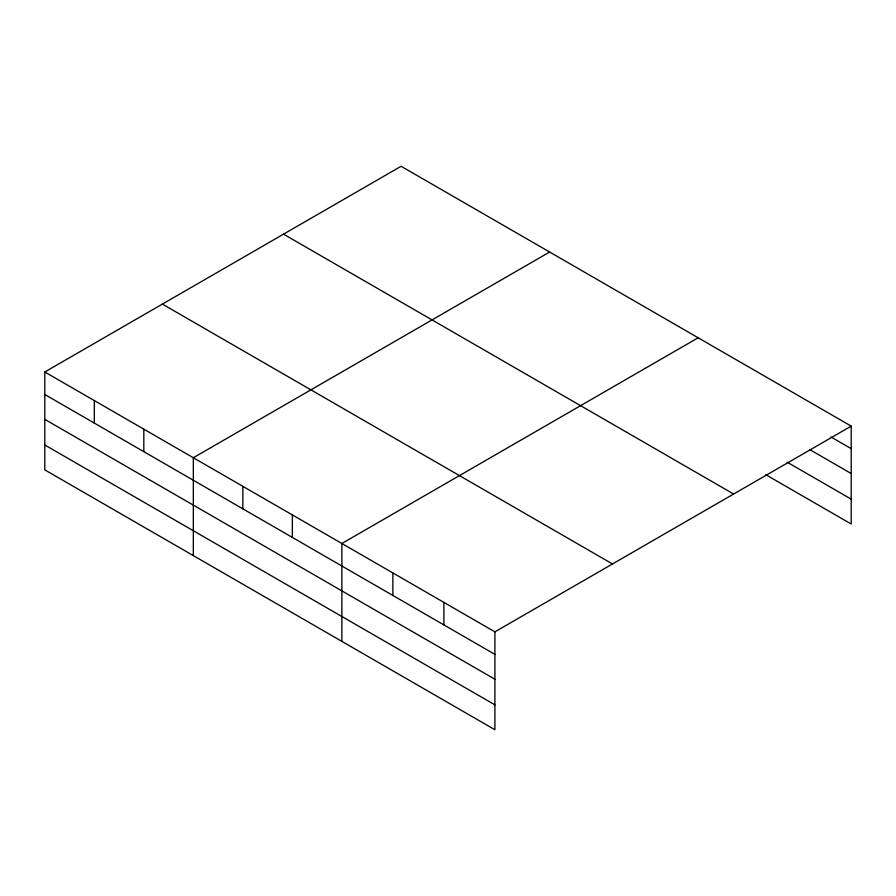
<?xml version="1.0" encoding="UTF-8"?>
<svg xmlns="http://www.w3.org/2000/svg" width="896" height="896" viewBox="0 0 896 896"><rect width="100%" height="100%" fill="white"/><g stroke="black" fill="none" stroke-linecap="round" stroke-linejoin="round"><path stroke-width="1.34" d="M494.906 679.235L494.906 631.848L44.8 371.986L44.8 469.862L494.906 729.725L494.906 679.235L44.8 419.362M765.789 474.701L851.2 524.014L851.2 426.138L401.094 166.275L44.8 371.986M549.629 252.034L193.334 457.733L193.334 555.621M698.163 337.781L341.869 543.491L341.869 641.368M494.906 631.848L851.2 426.138M831.029 437.013L851.2 448.65M809.682 449.557L851.2 473.525M787.136 462.157L851.2 499.15M283.517 234.158L733.622 494.021M162.378 304.102L612.483 563.965M44.8 394.498L494.906 654.36M44.8 444.987L494.906 704.85M443.89 602.392L443.89 624.904M392.874 572.947L392.874 595.459M292.354 514.909L292.354 537.421M242.85 486.326L242.85 508.838M143.819 429.15L143.819 451.662M94.315 400.568L94.315 423.08"/></g></svg>
